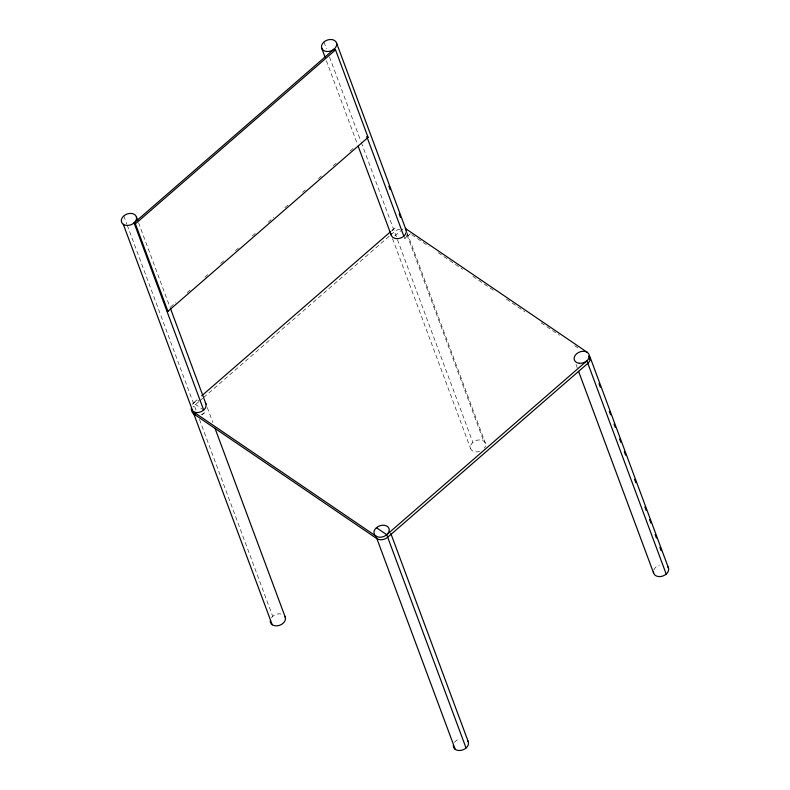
<?xml version="1.0" encoding="UTF-8"?>
<svg xmlns="http://www.w3.org/2000/svg" width="790" height="790" viewBox="0 0 790 790"><rect width="100%" height="100%" fill="white"/><g stroke="black" fill="none" stroke-linecap="round" stroke-linejoin="round"><path stroke-width="0.59" stroke-dasharray="3.95 2.96" d="M170.364 307.211L175.953 302.353M187.121 292.646L191.782 288.607M204.808 277.28L208.54 274.041M220.637 263.534L224.36 260.295M235.539 250.588L239.261 247.349M252.286 236.022L256.947 231.983M268.116 222.276L273.705 217.418M284.874 207.711L289.525 203.672M302.56 192.345L305.355 189.916M318.39 178.589L322.113 175.36M333.281 165.653L337.004 162.414M350.039 151.088L354.7 147.049M197.105 399.809L193.382 403.048L203.692 410.069L204.63 412.597L202.22 414.701M391.672 230.749L393.538 229.13M198.981 401.537L194.32 405.576A7.87 5.728 -20.4 0 0 193.036 406.969M199.91 400.728L202.704 398.298M203.632 397.488L389.826 235.706M390.754 234.897L394.477 231.658A7.87 5.728 -20.4 0 1 399.977 229.228M394.793 236.032L403.463 228.498M403.848 236.161L404.786 238.689L410.425 233.791M411.718 234.66L429.029 246.46M438.203 252.701L462.644 269.351M472.835 276.283L494.224 290.848M506.449 299.173L524.777 311.665M541.081 322.764L559.409 335.246M574.686 345.655L579.781 349.121M575.999 364.407L577.283 367.863M407.097 232.685L485.475 443.437M406.988 234.877L483.648 441.027M323.94 41.989L326.517 48.921M329.519 57.008L360.882 141.341M361.316 142.486L472.854 442.41M326.359 60.692L357.287 143.869M392.521 238.59L470.544 448.414M138.546 222.701L169.909 307.034M207.286 407.531L212.856 422.522M123.783 215.907L126.785 223.995M127.22 225.14L196.463 411.333M199.465 419.401L272.698 616.328M454.467 742.373A7.87 5.728 -20.4 0 1 459.257 739.015M271.414 617.711A7.87 5.728 -20.4 0 1 281.971 614.195M479.658 451.416A7.87 5.728 -20.4 0 1 470.376 446.903A7.87 5.728 -20.4 0 1 480.31 439.921A7.87 5.728 -20.4 0 1 484.448 448.049M653.774 569.995A7.87 5.728 -20.4 0 1 659.413 565.097M407.265 234.196A7.87 5.728 -20.4 0 1 404.786 238.689M392.255 230.522A7.87 5.728 -20.4 0 1 397.044 227.155M204.63 412.597A7.87 5.728 -20.4 0 1 201.124 414.582M192.098 404.441A7.87 5.728 -20.4 0 1 198.883 400.609"/><path stroke-width="1.19" d="M203.692 410.069L134.093 222.928L334.249 49.01L335.543 49.889L368.091 137.411L167.934 311.329L166.641 310.45M167.934 311.329L135.386 223.807L335.543 49.889M201.756 395.77L390.744 231.559M466.06 748.012L386.745 534.731L586.901 360.823L666.217 574.093M368.091 137.411L366.797 136.532L403.848 236.161M405.349 228.438L587.385 352.409M134.093 222.928L135.386 223.807M376.435 527.71A7.87 5.728 -20.4 0 1 389.055 528.737A7.87 5.728 -20.4 0 1 379.289 537.22A7.87 5.728 -20.4 0 1 376.435 527.71L386.745 534.731M192.898 411.462L375.951 536.124L455.267 749.404M193.836 413.99L376.889 538.652A7.87 5.728 -20.4 0 0 387.683 537.259L587.839 363.351A7.87 5.728 -20.4 0 0 589.468 356.014M590.15 357.347L668.518 568.099M588.748 356.093L590.031 359.539M599.027 383.723L600.311 387.179M609.307 411.363L610.591 414.819M614.018 424.032L615.301 427.489M619.587 439.003L620.871 442.459M624.298 451.673L625.581 455.129M634.577 479.313L635.861 482.769M644.857 506.953L646.141 510.409M649.568 519.623L650.851 523.079M655.137 534.593L656.421 538.049M659.848 547.263L661.131 550.719M578.566 371.32L653.597 573.076M336.55 43.016A7.87 5.728 -20.4 0 1 326.784 51.498A7.87 5.728 -20.4 0 1 323.94 41.989A7.87 5.728 -20.4 0 1 336.55 43.016L406.149 230.157M388.868 186.154L390.151 189.62M399.177 213.883L400.461 217.349M321.629 47.983L325.065 57.226M358.147 146.18L391.228 235.134M390.764 533.349L468.371 742.017M136.403 216.924A7.87 5.728 -20.4 0 1 126.637 225.417A7.87 5.728 -20.4 0 1 123.783 215.907A7.87 5.728 -20.4 0 1 136.403 216.924L137.687 220.39M170.344 308.189L206.002 404.075M214.999 428.289L285.318 617.355M123.299 224.311L272.214 624.742M467.69 740.674A7.87 5.728 -20.4 0 1 462.555 749.996A7.87 5.728 -20.4 0 1 453.272 745.484M284.637 616.012A7.87 5.728 -20.4 0 1 279.502 625.334A7.87 5.728 -20.4 0 1 270.219 620.822M667.846 566.766A7.87 5.728 -20.4 0 1 662.711 576.078A7.87 5.728 -20.4 0 1 653.429 571.565M405.468 228.823A7.87 5.728 -20.4 0 1 400.342 238.136A7.87 5.728 -20.4 0 1 391.06 233.623M195.367 414.73A7.87 5.728 -20.4 0 1 191.842 410.069M205.321 402.742A7.87 5.728 -20.4 0 1 201.144 411.679A7.87 5.728 -20.4 0 1 191.081 409.052M579.435 363.301A7.87 5.728 -20.4 0 0 589.202 354.819A7.87 5.728 -20.4 0 0 576.591 353.792A7.87 5.728 -20.4 0 0 579.435 363.301"/></g></svg>
